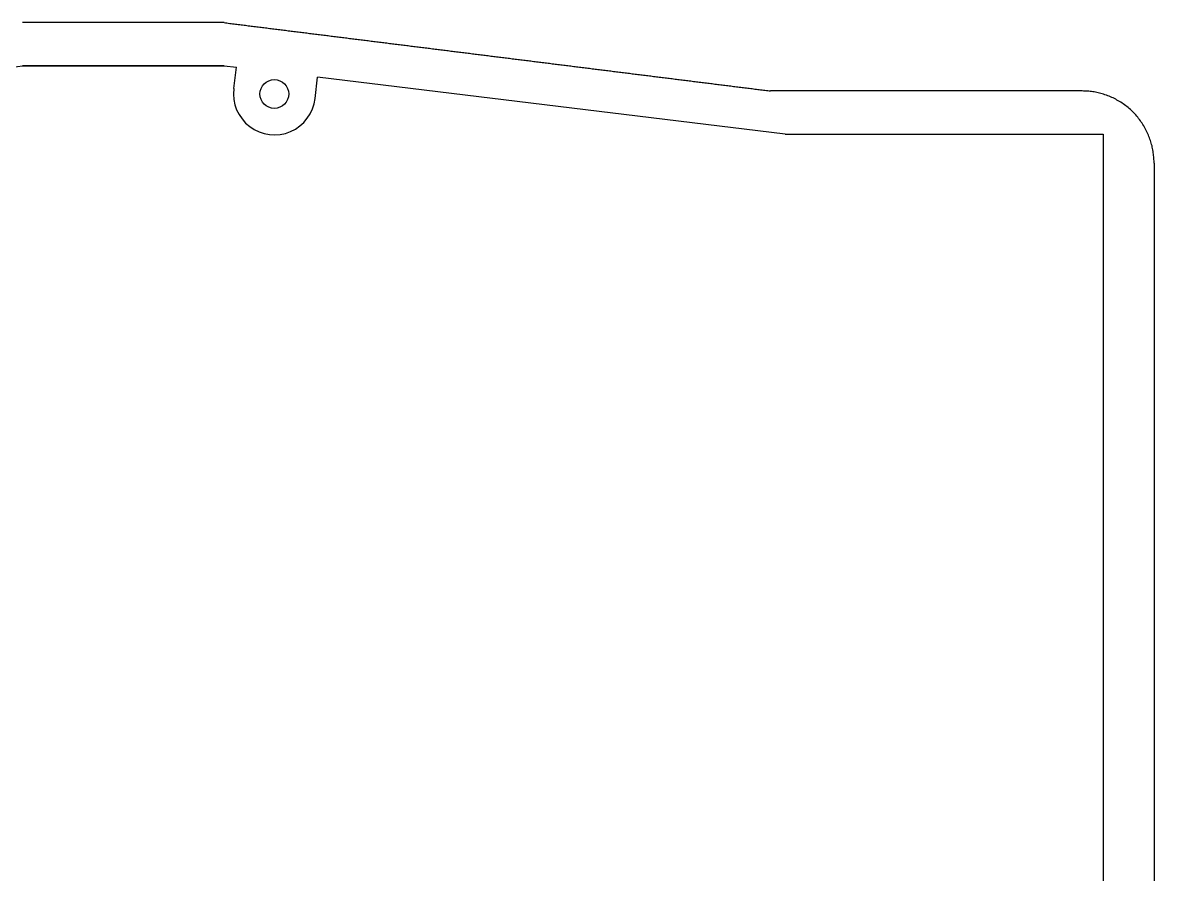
# Model space of a CAD drawing. Extents: x 0 to 145, y 2 to 120.
# Drawn here: x 62 to 140.7, y 61.3 to 120.5 of the extents above; entities that cross this region are included whole.
import ezdxf

# ---------------------------------------------------------------- set-up
doc = ezdxf.new("R2010")
doc.units = 0

# ---------------------------------------------------------------- blocks, each defined once
blk = doc.blocks.new('CIRCLE003')
at = {"layer": 'ScrewHolesMid', "color": 0}
blk.add_circle((79.5, 115.5), 1, dxfattribs=at)
blk = doc.blocks.new('WIRE033')
at = {"layer": 'StraightLineMid', "color": 0}
for p, q in [((115, 112.71), (136.898, 112.696)), ((136.898, 112.696), (137.12, 112.696))]:
    blk.add_line(p, q, dxfattribs=at)
blk = doc.blocks.new('WIRE034')
at = {"layer": 'StraightLineMid', "color": 0}
for p, q in [((137.12, 112.696), (137.12, 112.541)), ((137.12, 112.541), (137.12, 47.853))]:
    blk.add_line(p, q, dxfattribs=at)
blk = doc.blocks.new('WIRE035')
at = {"layer": 'StraightLineMid', "color": 0}
blk.add_line((61.999939, 117.459602), (76.00013, 117.459602), dxfattribs=at)
for points in [[(62.099231, 117.459602), (61.999939, 117.459602)], [(62.198523, 117.459602), (62.099231, 117.459602)], [(62.297815, 117.459602), (62.198523, 117.459602)], [(62.397108, 117.459602), (62.297815, 117.459602)], [(62.4964, 117.459602), (62.397108, 117.459602)], [(62.595692, 117.459602), (62.4964, 117.459602)], [(62.694984, 117.459602), (62.595692, 117.459602)], [(62.794276, 117.459602), (62.694984, 117.459602)], [(62.893568, 117.459602), (62.794276, 117.459602)], [(62.99286, 117.459602), (62.893568, 117.459602)], [(63.092152, 117.459602), (62.99286, 117.459602)], [(63.191445, 117.459602), (63.092152, 117.459602)], [(63.290737, 117.459602), (63.191445, 117.459602)], [(63.390029, 117.459602), (63.290737, 117.459602)], [(63.489321, 117.459602), (63.390029, 117.459602)], [(63.588613, 117.459602), (63.489321, 117.459602)], [(63.687905, 117.459602), (63.588613, 117.459602)], [(63.787197, 117.459602), (63.687905, 117.459602)], [(63.88649, 117.459602), (63.787197, 117.459602)], [(63.985782, 117.459602), (63.88649, 117.459602)], [(64.085074, 117.459602), (63.985782, 117.459602)], [(64.184366, 117.459602), (64.085074, 117.459602)], [(64.283658, 117.459602), (64.184366, 117.459602)], [(64.38295, 117.459602), (64.283658, 117.459602)], [(64.482242, 117.459602), (64.38295, 117.459602)], [(64.581535, 117.459602), (64.482242, 117.459602)], [(64.680827, 117.459602), (64.581535, 117.459602)], [(64.780119, 117.459602), (64.680827, 117.459602)], [(64.879411, 117.459602), (64.780119, 117.459602)], [(64.978703, 117.459602), (64.879411, 117.459602)], [(65.077995, 117.459602), (64.978703, 117.459602)], [(65.177287, 117.459602), (65.077995, 117.459602)], [(65.276579, 117.459602), (65.177287, 117.459602)], [(65.375872, 117.459602), (65.276579, 117.459602)], [(65.475164, 117.459602), (65.375872, 117.459602)], [(65.574456, 117.459602), (65.475164, 117.459602)], [(65.673748, 117.459602), (65.574456, 117.459602)], [(65.77304, 117.459602), (65.673748, 117.459602)], [(65.872332, 117.459602), (65.77304, 117.459602)], [(65.971624, 117.459602), (65.872332, 117.459602)], [(66.070917, 117.459602), (65.971624, 117.459602)], [(66.170209, 117.459602), (66.070917, 117.459602)], [(66.269501, 117.459602), (66.170209, 117.459602)], [(66.368793, 117.459602), (66.269501, 117.459602)], [(66.468085, 117.459602), (66.368793, 117.459602)], [(66.567377, 117.459602), (66.468085, 117.459602)], [(66.666669, 117.459602), (66.567377, 117.459602)], [(66.765961, 117.459602), (66.666669, 117.459602)], [(66.865254, 117.459602), (66.765961, 117.459602)], [(66.964546, 117.459602), (66.865254, 117.459602)], [(67.063838, 117.459602), (66.964546, 117.459602)], [(67.16313, 117.459602), (67.063838, 117.459602)], [(67.262422, 117.459602), (67.16313, 117.459602)], [(67.361714, 117.459602), (67.262422, 117.459602)], [(67.461006, 117.459602), (67.361714, 117.459602)], [(67.560299, 117.459602), (67.461006, 117.459602)], [(67.659591, 117.459602), (67.560299, 117.459602)], [(67.758883, 117.459602), (67.659591, 117.459602)], [(67.858175, 117.459602), (67.758883, 117.459602)], [(67.957467, 117.459602), (67.858175, 117.459602)], [(68.056759, 117.459602), (67.957467, 117.459602)], [(68.156051, 117.459602), (68.056759, 117.459602)], [(68.255343, 117.459602), (68.156051, 117.459602)], [(68.354636, 117.459602), (68.255343, 117.459602)], [(68.453928, 117.459602), (68.354636, 117.459602)], [(68.55322, 117.459602), (68.453928, 117.459602)], [(68.652512, 117.459602), (68.55322, 117.459602)], [(68.751804, 117.459602), (68.652512, 117.459602)], [(68.851096, 117.459602), (68.751804, 117.459602)], [(68.950388, 117.459602), (68.851096, 117.459602)], [(69.049681, 117.459602), (68.950388, 117.459602)], [(69.148973, 117.459602), (69.049681, 117.459602)], [(69.248265, 117.459602), (69.148973, 117.459602)], [(69.347557, 117.459602), (69.248265, 117.459602)], [(69.446849, 117.459602), (69.347557, 117.459602)], [(69.546141, 117.459602), (69.446849, 117.459602)], [(69.645433, 117.459602), (69.546141, 117.459602)], [(69.744726, 117.459602), (69.645433, 117.459602)], [(69.844018, 117.459602), (69.744726, 117.459602)], [(69.94331, 117.459602), (69.844018, 117.459602)], [(70.042602, 117.459602), (69.94331, 117.459602)], [(70.141894, 117.459602), (70.042602, 117.459602)], [(70.241186, 117.459602), (70.141894, 117.459602)], [(70.340478, 117.459602), (70.241186, 117.459602)], [(70.43977, 117.459602), (70.340478, 117.459602)], [(70.539063, 117.459602), (70.43977, 117.459602)], [(70.638355, 117.459602), (70.539063, 117.459602)], [(70.737647, 117.459602), (70.638355, 117.459602)], [(70.836939, 117.459602), (70.737647, 117.459602)], [(70.936231, 117.459602), (70.836939, 117.459602)], [(71.035523, 117.459602), (70.936231, 117.459602)], [(71.134815, 117.459602), (71.035523, 117.459602)], [(71.234108, 117.459602), (71.134815, 117.459602)], [(71.3334, 117.459602), (71.234108, 117.459602)], [(71.432692, 117.459602), (71.3334, 117.459602)], [(71.531984, 117.459602), (71.432692, 117.459602)], [(71.631276, 117.459602), (71.531984, 117.459602)], [(71.730568, 117.459602), (71.631276, 117.459602)], [(71.82986, 117.459602), (71.730568, 117.459602)], [(71.929152, 117.459602), (71.82986, 117.459602)], [(72.028445, 117.459602), (71.929152, 117.459602)], [(72.127737, 117.459602), (72.028445, 117.459602)], [(72.227029, 117.459602), (72.127737, 117.459602)], [(72.326321, 117.459602), (72.227029, 117.459602)], [(72.425613, 117.459602), (72.326321, 117.459602)], [(72.524905, 117.459602), (72.425613, 117.459602)], [(72.624197, 117.459602), (72.524905, 117.459602)], [(72.72349, 117.459602), (72.624197, 117.459602)], [(72.822782, 117.459602), (72.72349, 117.459602)], [(72.922074, 117.459602), (72.822782, 117.459602)], [(73.021366, 117.459602), (72.922074, 117.459602)], [(73.120658, 117.459602), (73.021366, 117.459602)], [(73.21995, 117.459602), (73.120658, 117.459602)], [(73.319242, 117.459602), (73.21995, 117.459602)], [(73.418534, 117.459602), (73.319242, 117.459602)], [(73.517827, 117.459602), (73.418534, 117.459602)], [(73.617119, 117.459602), (73.517827, 117.459602)], [(73.716411, 117.459602), (73.617119, 117.459602)], [(73.815703, 117.459602), (73.716411, 117.459602)], [(73.914995, 117.459602), (73.815703, 117.459602)], [(74.014287, 117.459602), (73.914995, 117.459602)], [(74.113579, 117.459602), (74.014287, 117.459602)], [(74.212872, 117.459602), (74.113579, 117.459602)], [(74.312164, 117.459602), (74.212872, 117.459602)], [(74.411456, 117.459602), (74.312164, 117.459602)], [(74.510748, 117.459602), (74.411456, 117.459602)], [(74.61004, 117.459602), (74.510748, 117.459602)], [(74.709332, 117.459602), (74.61004, 117.459602)], [(74.808624, 117.459602), (74.709332, 117.459602)], [(74.907917, 117.459602), (74.808624, 117.459602)], [(75.007209, 117.459602), (74.907917, 117.459602)], [(75.106501, 117.459602), (75.007209, 117.459602)], [(75.205793, 117.459602), (75.106501, 117.459602)], [(75.305085, 117.459602), (75.205793, 117.459602)], [(75.404377, 117.459602), (75.305085, 117.459602)], [(75.503669, 117.459602), (75.404377, 117.459602)], [(75.602961, 117.459602), (75.503669, 117.459602)], [(75.702254, 117.459602), (75.602961, 117.459602)], [(75.801546, 117.459602), (75.702254, 117.459602)], [(75.900838, 117.459602), (75.801546, 117.459602)], [(76.00013, 117.459602), (75.900838, 117.459602)]]:
    blk.add_lwpolyline(points, dxfattribs=at)
blk = doc.blocks.new('LINE042')
at = {"layer": 'StraightLineMid', "color": 0}
blk.add_line((115, 112.71), (82.505, 116.667), dxfattribs=at)
blk = doc.blocks.new('LINE041')
at = {"layer": 'StraightLineMid', "color": 0}
blk.add_line((76, 117.46), (76.863, 117.355), dxfattribs=at)
blk = doc.blocks.new('LINE038')
at = {"layer": 'StraightLineMid', "color": 0}
blk.add_line((41.635, 114.728), (62, 117.46), dxfattribs=at)
blk = doc.blocks.new('BLOCK_BLOCK_LINE007001')
at = {"layer": 'StraightLineMid', "color": 0}
for points in [[(76.00013, 120.459602), (76.099346, 120.4472)], [(76.099346, 120.4472), (76.198563, 120.434798)], [(76.198563, 120.434798), (76.297779, 120.422396)], [(76.297779, 120.422396), (76.396995, 120.409994)], [(76.396995, 120.409994), (76.496212, 120.397592)], [(76.496212, 120.397592), (76.595428, 120.385189)], [(76.595428, 120.385189), (76.694645, 120.372787)], [(76.694645, 120.372787), (76.793861, 120.360385)], [(76.793861, 120.360385), (76.893077, 120.347983)], [(76.893077, 120.347983), (76.992294, 120.335581)], [(76.992294, 120.335581), (77.09151, 120.323179)], [(77.09151, 120.323179), (77.190726, 120.310777)], [(77.190726, 120.310777), (77.289943, 120.298375)], [(77.289943, 120.298375), (77.389159, 120.285973)], [(77.389159, 120.285973), (77.488376, 120.273571)], [(77.488376, 120.273571), (77.587592, 120.261169)], [(77.587592, 120.261169), (77.686808, 120.248766)], [(77.686808, 120.248766), (77.786025, 120.236364)], [(77.786025, 120.236364), (77.885241, 120.223962)], [(77.885241, 120.223962), (77.984457, 120.21156)], [(77.984457, 120.21156), (78.083674, 120.199158)], [(78.083674, 120.199158), (78.18289, 120.186756)], [(78.18289, 120.186756), (78.282107, 120.174354)], [(78.282107, 120.174354), (78.381323, 120.161952)], [(78.381323, 120.161952), (78.480539, 120.14955)], [(78.480539, 120.14955), (78.579756, 120.137148)], [(78.579756, 120.137148), (78.678972, 120.124746)], [(78.678972, 120.124746), (78.778188, 120.112344)], [(78.778188, 120.112344), (78.877405, 120.099941)], [(78.877405, 120.099941), (78.976621, 120.087539)], [(78.976621, 120.087539), (79.075837, 120.075137)], [(79.075837, 120.075137), (79.175054, 120.062735)], [(79.175054, 120.062735), (79.27427, 120.050333)], [(79.27427, 120.050333), (79.373487, 120.037931)], [(79.373487, 120.037931), (79.472703, 120.025529)], [(79.472703, 120.025529), (79.571919, 120.013127)], [(79.571919, 120.013127), (79.671136, 120.000725)], [(79.671136, 120.000725), (79.770352, 119.988323)], [(79.770352, 119.988323), (79.869568, 119.975921)], [(79.869568, 119.975921), (79.968785, 119.963518)], [(79.968785, 119.963518), (80.068001, 119.951116)], [(80.068001, 119.951116), (80.167218, 119.938714)], [(80.167218, 119.938714), (80.266434, 119.926312)], [(80.266434, 119.926312), (80.36565, 119.91391)], [(80.36565, 119.91391), (80.464867, 119.901508)], [(80.464867, 119.901508), (80.564083, 119.889106)], [(80.564083, 119.889106), (80.663299, 119.876704)], [(80.663299, 119.876704), (80.762516, 119.864302)], [(80.762516, 119.864302), (80.861732, 119.8519)], [(80.861732, 119.8519), (80.960949, 119.839498)], [(80.960949, 119.839498), (81.060165, 119.827095)], [(81.060165, 119.827095), (81.159381, 119.814693)], [(81.159381, 119.814693), (81.258598, 119.802291)], [(81.258598, 119.802291), (81.357814, 119.789889)], [(81.357814, 119.789889), (81.45703, 119.777487)], [(81.45703, 119.777487), (81.556247, 119.765085)], [(81.556247, 119.765085), (81.655463, 119.752683)], [(81.655463, 119.752683), (81.75468, 119.740281)], [(81.75468, 119.740281), (81.853896, 119.727879)], [(81.853896, 119.727879), (81.953112, 119.715477)], [(81.953112, 119.715477), (82.052329, 119.703075)], [(82.052329, 119.703075), (82.151545, 119.690672)], [(82.151545, 119.690672), (82.250761, 119.67827)], [(82.250761, 119.67827), (82.349978, 119.665868)], [(82.349978, 119.665868), (82.449194, 119.653466)], [(82.449194, 119.653466), (82.54841, 119.641064)], [(82.54841, 119.641064), (82.647627, 119.628662)], [(82.647627, 119.628662), (82.746843, 119.61626)], [(82.746843, 119.61626), (82.84606, 119.603858)], [(82.84606, 119.603858), (82.945276, 119.591456)], [(82.945276, 119.591456), (83.044492, 119.579054)], [(83.044492, 119.579054), (83.143709, 119.566652)], [(83.143709, 119.566652), (83.242925, 119.55425)], [(83.242925, 119.55425), (83.342141, 119.541847)], [(83.342141, 119.541847), (83.441358, 119.529445)], [(83.441358, 119.529445), (83.540574, 119.517043)], [(83.540574, 119.517043), (83.639791, 119.504641)], [(83.639791, 119.504641), (83.739007, 119.492239)], [(83.739007, 119.492239), (83.838223, 119.479837)], [(83.838223, 119.479837), (83.93744, 119.467435)], [(83.93744, 119.467435), (84.036656, 119.455033)], [(84.036656, 119.455033), (84.135872, 119.442631)], [(84.135872, 119.442631), (84.235089, 119.430229)], [(84.235089, 119.430229), (84.334305, 119.417827)], [(84.334305, 119.417827), (84.433522, 119.405424)], [(84.433522, 119.405424), (84.532738, 119.393022)], [(84.532738, 119.393022), (84.631954, 119.38062)], [(84.631954, 119.38062), (84.731171, 119.368218)], [(84.731171, 119.368218), (84.830387, 119.355816)], [(84.830387, 119.355816), (84.929603, 119.343414)], [(84.929603, 119.343414), (85.02882, 119.331012)], [(85.02882, 119.331012), (85.128036, 119.31861)], [(85.128036, 119.31861), (85.227252, 119.306208)], [(85.227252, 119.306208), (85.326469, 119.293806)], [(85.326469, 119.293806), (85.425685, 119.281404)], [(85.425685, 119.281404), (85.524902, 119.269001)], [(85.524902, 119.269001), (85.624118, 119.256599)], [(85.624118, 119.256599), (85.723334, 119.244197)], [(85.723334, 119.244197), (85.822551, 119.231795)], [(85.822551, 119.231795), (85.921767, 119.219393)], [(85.921767, 119.219393), (86.020983, 119.206991)], [(86.020983, 119.206991), (86.1202, 119.194589)], [(86.1202, 119.194589), (86.219416, 119.182187)], [(86.219416, 119.182187), (86.318633, 119.169785)], [(86.318633, 119.169785), (86.417849, 119.157383)], [(86.417849, 119.157383), (86.517065, 119.144981)], [(86.517065, 119.144981), (86.616282, 119.132579)], [(86.616282, 119.132579), (86.715498, 119.120176)], [(86.715498, 119.120176), (86.814714, 119.107774)], [(86.814714, 119.107774), (86.913931, 119.095372)], [(86.913931, 119.095372), (87.013147, 119.08297)], [(87.013147, 119.08297), (87.112364, 119.070568)], [(87.112364, 119.070568), (87.21158, 119.058166)], [(87.21158, 119.058166), (87.310796, 119.045764)], [(87.310796, 119.045764), (87.410013, 119.033362)], [(87.410013, 119.033362), (87.509229, 119.02096)], [(87.509229, 119.02096), (87.608445, 119.008558)], [(87.608445, 119.008558), (87.707662, 118.996156)], [(87.707662, 118.996156), (87.806878, 118.983753)], [(87.806878, 118.983753), (87.906094, 118.971351)], [(87.906094, 118.971351), (88.005311, 118.958949)], [(88.005311, 118.958949), (88.104527, 118.946547)], [(88.104527, 118.946547), (88.203744, 118.934145)], [(88.203744, 118.934145), (88.30296, 118.921743)], [(88.30296, 118.921743), (88.402176, 118.909341)], [(88.402176, 118.909341), (88.501393, 118.896939)], [(88.501393, 118.896939), (88.600609, 118.884537)], [(88.600609, 118.884537), (88.699825, 118.872135)], [(88.699825, 118.872135), (88.799042, 118.859733)], [(88.799042, 118.859733), (88.898258, 118.84733)], [(88.898258, 118.84733), (88.997475, 118.834928)], [(88.997475, 118.834928), (89.096691, 118.822526)], [(89.096691, 118.822526), (89.195907, 118.810124)], [(89.195907, 118.810124), (89.295124, 118.797722)], [(89.295124, 118.797722), (89.39434, 118.78532)], [(89.39434, 118.78532), (89.493556, 118.772918)], [(89.493556, 118.772918), (89.592773, 118.760516)], [(89.592773, 118.760516), (89.691989, 118.748114)], [(89.691989, 118.748114), (89.791206, 118.735712)], [(89.791206, 118.735712), (89.890422, 118.72331)], [(89.890422, 118.72331), (89.989638, 118.710907)], [(89.989638, 118.710907), (90.088855, 118.698505)], [(90.088855, 118.698505), (90.188071, 118.686103)], [(90.188071, 118.686103), (90.287287, 118.673701)], [(90.287287, 118.673701), (90.386504, 118.661299)], [(90.386504, 118.661299), (90.48572, 118.648897)], [(90.48572, 118.648897), (90.584937, 118.636495)], [(90.584937, 118.636495), (90.684153, 118.624093)], [(90.684153, 118.624093), (90.783369, 118.611691)], [(90.783369, 118.611691), (90.882586, 118.599289)], [(90.882586, 118.599289), (90.981802, 118.586887)], [(90.981802, 118.586887), (91.081018, 118.574485)], [(91.081018, 118.574485), (91.180235, 118.562082)], [(91.180235, 118.562082), (91.279451, 118.54968)], [(91.279451, 118.54968), (91.378667, 118.537278)], [(91.378667, 118.537278), (91.477884, 118.524876)], [(91.477884, 118.524876), (91.5771, 118.512474)], [(91.5771, 118.512474), (91.676317, 118.500072)], [(91.676317, 118.500072), (91.775533, 118.48767)], [(91.775533, 118.48767), (91.874749, 118.475268)], [(91.874749, 118.475268), (91.973966, 118.462866)], [(91.973966, 118.462866), (92.073182, 118.450464)], [(92.073182, 118.450464), (92.172398, 118.438062)], [(92.172398, 118.438062), (92.271615, 118.425659)], [(92.271615, 118.425659), (92.370831, 118.413257)], [(92.370831, 118.413257), (92.470048, 118.400855)], [(92.470048, 118.400855), (92.569264, 118.388453)], [(92.569264, 118.388453), (92.66848, 118.376051)], [(92.66848, 118.376051), (92.767697, 118.363649)], [(92.767697, 118.363649), (92.866913, 118.351247)], [(92.866913, 118.351247), (92.966129, 118.338845)], [(92.966129, 118.338845), (93.065346, 118.326443)], [(93.065346, 118.326443), (93.164562, 118.314041)], [(93.164562, 118.314041), (93.263779, 118.301639)], [(93.263779, 118.301639), (93.362995, 118.289236)], [(93.362995, 118.289236), (93.462211, 118.276834)], [(93.462211, 118.276834), (93.561428, 118.264432)], [(93.561428, 118.264432), (93.660644, 118.25203)], [(93.660644, 118.25203), (93.75986, 118.239628)], [(93.75986, 118.239628), (93.859077, 118.227226)], [(93.859077, 118.227226), (93.958293, 118.214824)], [(93.958293, 118.214824), (94.057509, 118.202422)], [(94.057509, 118.202422), (94.156726, 118.19002)], [(94.156726, 118.19002), (94.255942, 118.177618)], [(94.255942, 118.177618), (94.355159, 118.165216)], [(94.355159, 118.165216), (94.454375, 118.152813)], [(94.454375, 118.152813), (94.553591, 118.140411)], [(94.553591, 118.140411), (94.652808, 118.128009)], [(94.652808, 118.128009), (94.752024, 118.115607)], [(94.752024, 118.115607), (94.85124, 118.103205)], [(94.85124, 118.103205), (94.950457, 118.090803)], [(94.950457, 118.090803), (95.049673, 118.078401)], [(95.049673, 118.078401), (95.14889, 118.065999)], [(95.14889, 118.065999), (95.248106, 118.053597)], [(95.248106, 118.053597), (95.347322, 118.041195)], [(95.347322, 118.041195), (95.446539, 118.028793)], [(95.446539, 118.028793), (95.545755, 118.016391)], [(95.545755, 118.016391), (95.644971, 118.003988)], [(95.644971, 118.003988), (95.744188, 117.991586)], [(95.744188, 117.991586), (95.843404, 117.979184)], [(95.843404, 117.979184), (95.942621, 117.966782)], [(95.942621, 117.966782), (96.041837, 117.95438)], [(96.041837, 117.95438), (96.141053, 117.941978)], [(96.141053, 117.941978), (96.24027, 117.929576)], [(96.24027, 117.929576), (96.339486, 117.917174)], [(96.339486, 117.917174), (96.438702, 117.904772)], [(96.438702, 117.904772), (96.537919, 117.89237)], [(96.537919, 117.89237), (96.637135, 117.879968)], [(96.637135, 117.879968), (96.736351, 117.867565)], [(96.736351, 117.867565), (96.835568, 117.855163)], [(96.835568, 117.855163), (96.934784, 117.842761)], [(96.934784, 117.842761), (97.034001, 117.830359)], [(97.034001, 117.830359), (97.133217, 117.817957)], [(97.133217, 117.817957), (97.232433, 117.805555)], [(97.232433, 117.805555), (97.33165, 117.793153)], [(97.33165, 117.793153), (97.430866, 117.780751)], [(97.430866, 117.780751), (97.530082, 117.768349)], [(97.530082, 117.768349), (97.629299, 117.755947)], [(97.629299, 117.755947), (97.728515, 117.743545)], [(97.728515, 117.743545), (97.827732, 117.731142)], [(97.827732, 117.731142), (97.926948, 117.71874)], [(97.926948, 117.71874), (98.026164, 117.706338)], [(98.026164, 117.706338), (98.125381, 117.693936)], [(98.125381, 117.693936), (98.224597, 117.681534)], [(98.224597, 117.681534), (98.323813, 117.669132)], [(98.323813, 117.669132), (98.42303, 117.65673)], [(98.42303, 117.65673), (98.522246, 117.644328)], [(98.522246, 117.644328), (98.621463, 117.631926)], [(98.621463, 117.631926), (98.720679, 117.619524)], [(98.720679, 117.619524), (98.819895, 117.607122)], [(98.819895, 117.607122), (98.919112, 117.594719)], [(98.919112, 117.594719), (99.018328, 117.582317)], [(99.018328, 117.582317), (99.117544, 117.569915)], [(99.117544, 117.569915), (99.216761, 117.557513)], [(99.216761, 117.557513), (99.315977, 117.545111)], [(99.315977, 117.545111), (99.415193, 117.532709)], [(99.415193, 117.532709), (99.51441, 117.520307)], [(99.51441, 117.520307), (99.613626, 117.507905)], [(99.613626, 117.507905), (99.712843, 117.495503)], [(99.712843, 117.495503), (99.812059, 117.483101)], [(99.812059, 117.483101), (99.911275, 117.470699)], [(99.911275, 117.470699), (100.010492, 117.458297)], [(100.010492, 117.458297), (100.109708, 117.445894)], [(100.109708, 117.445894), (100.208924, 117.433492)], [(100.208924, 117.433492), (100.308141, 117.42109)], [(100.308141, 117.42109), (100.407357, 117.408688)], [(100.407357, 117.408688), (100.506574, 117.396286)], [(100.506574, 117.396286), (100.60579, 117.383884)], [(100.60579, 117.383884), (100.705006, 117.371482)], [(100.705006, 117.371482), (100.804223, 117.35908)], [(100.804223, 117.35908), (100.903439, 117.346678)], [(100.903439, 117.346678), (101.002655, 117.334276)], [(101.002655, 117.334276), (101.101872, 117.321874)], [(101.101872, 117.321874), (101.201088, 117.309471)], [(101.201088, 117.309471), (101.300305, 117.297069)], [(101.300305, 117.297069), (101.399521, 117.284667)], [(101.399521, 117.284667), (101.498737, 117.272265)], [(101.498737, 117.272265), (101.597954, 117.259863)], [(101.597954, 117.259863), (101.69717, 117.247461)], [(101.69717, 117.247461), (101.796386, 117.235059)], [(101.796386, 117.235059), (101.895603, 117.222657)], [(101.895603, 117.222657), (101.994819, 117.210255)], [(101.994819, 117.210255), (102.094036, 117.197853)], [(102.094036, 117.197853), (102.193252, 117.185451)], [(102.193252, 117.185451), (102.292468, 117.173048)], [(102.292468, 117.173048), (102.391685, 117.160646)], [(102.391685, 117.160646), (102.490901, 117.148244)], [(102.490901, 117.148244), (102.590117, 117.135842)], [(102.590117, 117.135842), (102.689334, 117.12344)], [(102.689334, 117.12344), (102.78855, 117.111038)], [(102.78855, 117.111038), (102.887766, 117.098636)], [(102.887766, 117.098636), (102.986983, 117.086234)], [(102.986983, 117.086234), (103.086199, 117.073832)], [(103.086199, 117.073832), (103.185416, 117.06143)], [(103.185416, 117.06143), (103.284632, 117.049028)], [(103.284632, 117.049028), (103.383848, 117.036625)], [(103.383848, 117.036625), (103.483065, 117.024223)], [(103.483065, 117.024223), (103.582281, 117.011821)], [(103.582281, 117.011821), (103.681497, 116.999419)], [(103.681497, 116.999419), (103.780714, 116.987017)], [(103.780714, 116.987017), (103.87993, 116.974615)], [(103.87993, 116.974615), (103.979147, 116.962213)], [(103.979147, 116.962213), (104.078363, 116.949811)], [(104.078363, 116.949811), (104.177579, 116.937409)], [(104.177579, 116.937409), (104.276796, 116.925007)], [(104.276796, 116.925007), (104.376012, 116.912605)], [(104.376012, 116.912605), (104.475228, 116.900203)], [(104.475228, 116.900203), (104.574445, 116.8878)], [(104.574445, 116.8878), (104.673661, 116.875398)], [(104.673661, 116.875398), (104.772878, 116.862996)], [(104.772878, 116.862996), (104.872094, 116.850594)], [(104.872094, 116.850594), (104.97131, 116.838192)], [(104.97131, 116.838192), (105.070527, 116.82579)], [(105.070527, 116.82579), (105.169743, 116.813388)], [(105.169743, 116.813388), (105.268959, 116.800986)], [(105.268959, 116.800986), (105.368176, 116.788584)], [(105.368176, 116.788584), (105.467392, 116.776182)], [(105.467392, 116.776182), (105.566608, 116.76378)], [(105.566608, 116.76378), (105.665825, 116.751377)], [(105.665825, 116.751377), (105.765041, 116.738975)], [(105.765041, 116.738975), (105.864258, 116.726573)], [(105.864258, 116.726573), (105.963474, 116.714171)], [(105.963474, 116.714171), (106.06269, 116.701769)], [(106.06269, 116.701769), (106.161907, 116.689367)], [(106.161907, 116.689367), (106.261123, 116.676965)], [(106.261123, 116.676965), (106.360339, 116.664563)], [(106.360339, 116.664563), (106.459556, 116.652161)], [(106.459556, 116.652161), (106.558772, 116.639759)], [(106.558772, 116.639759), (106.657989, 116.627357)], [(106.657989, 116.627357), (106.757205, 116.614954)], [(106.757205, 116.614954), (106.856421, 116.602552)], [(106.856421, 116.602552), (106.955638, 116.59015)], [(106.955638, 116.59015), (107.054854, 116.577748)], [(107.054854, 116.577748), (107.15407, 116.565346)], [(107.15407, 116.565346), (107.253287, 116.552944)], [(107.253287, 116.552944), (107.352503, 116.540542)], [(107.352503, 116.540542), (107.45172, 116.52814)], [(107.45172, 116.52814), (107.550936, 116.515738)], [(107.550936, 116.515738), (107.650152, 116.503336)], [(107.650152, 116.503336), (107.749369, 116.490934)], [(107.749369, 116.490934), (107.848585, 116.478532)], [(107.848585, 116.478532), (107.947801, 116.466129)], [(107.947801, 116.466129), (108.047018, 116.453727)], [(108.047018, 116.453727), (108.146234, 116.441325)], [(108.146234, 116.441325), (108.24545, 116.428923)], [(108.24545, 116.428923), (108.344667, 116.416521)], [(108.344667, 116.416521), (108.443883, 116.404119)], [(108.443883, 116.404119), (108.5431, 116.391717)], [(108.5431, 116.391717), (108.642316, 116.379315)], [(108.642316, 116.379315), (108.741532, 116.366913)], [(108.741532, 116.366913), (108.840749, 116.354511)], [(108.840749, 116.354511), (108.939965, 116.342109)], [(108.939965, 116.342109), (109.039181, 116.329706)], [(109.039181, 116.329706), (109.138398, 116.317304)], [(109.138398, 116.317304), (109.237614, 116.304902)], [(109.237614, 116.304902), (109.336831, 116.2925)], [(109.336831, 116.2925), (109.436047, 116.280098)], [(109.436047, 116.280098), (109.535263, 116.267696)], [(109.535263, 116.267696), (109.63448, 116.255294)], [(109.63448, 116.255294), (109.733696, 116.242892)], [(109.733696, 116.242892), (109.832912, 116.23049)], [(109.832912, 116.23049), (109.932129, 116.218088)], [(109.932129, 116.218088), (110.031345, 116.205686)], [(110.031345, 116.205686), (110.130562, 116.193283)], [(110.130562, 116.193283), (110.229778, 116.180881)], [(110.229778, 116.180881), (110.328994, 116.168479)], [(110.328994, 116.168479), (110.428211, 116.156077)], [(110.428211, 116.156077), (110.527427, 116.143675)], [(110.527427, 116.143675), (110.626643, 116.131273)], [(110.626643, 116.131273), (110.72586, 116.118871)], [(110.72586, 116.118871), (110.825076, 116.106469)], [(110.825076, 116.106469), (110.924293, 116.094067)], [(110.924293, 116.094067), (111.023509, 116.081665)], [(111.023509, 116.081665), (111.122725, 116.069263)], [(111.122725, 116.069263), (111.221942, 116.05686)], [(111.221942, 116.05686), (111.321158, 116.044458)], [(111.321158, 116.044458), (111.420374, 116.032056)], [(111.420374, 116.032056), (111.519591, 116.019654)], [(111.519591, 116.019654), (111.618807, 116.007252)], [(111.618807, 116.007252), (111.718023, 115.99485)], [(111.718023, 115.99485), (111.81724, 115.982448)], [(111.81724, 115.982448), (111.916456, 115.970046)], [(111.916456, 115.970046), (112.015673, 115.957644)], [(112.015673, 115.957644), (112.114889, 115.945242)], [(112.114889, 115.945242), (112.214105, 115.93284)], [(112.214105, 115.93284), (112.313322, 115.920438)], [(112.313322, 115.920438), (112.412538, 115.908035)], [(112.412538, 115.908035), (112.511754, 115.895633)], [(112.511754, 115.895633), (112.610971, 115.883231)], [(112.610971, 115.883231), (112.710187, 115.870829)], [(112.710187, 115.870829), (112.809404, 115.858427)], [(112.809404, 115.858427), (112.90862, 115.846025)], [(112.90862, 115.846025), (113.007836, 115.833623)], [(113.007836, 115.833623), (113.107053, 115.821221)], [(113.107053, 115.821221), (113.206269, 115.808819)], [(113.206269, 115.808819), (113.305485, 115.796417)], [(113.305485, 115.796417), (113.404702, 115.784015)], [(113.404702, 115.784015), (113.503918, 115.771612)], [(113.503918, 115.771612), (113.603135, 115.75921)], [(113.603135, 115.75921), (113.702351, 115.746808)], [(113.702351, 115.746808), (113.801567, 115.734406)], [(113.801567, 115.734406), (113.900784, 115.722004)], [(113.900784, 115.722004), (114, 115.709602)]]:
    blk.add_lwpolyline(points, dxfattribs=at)
blk = doc.blocks.new('BLOCK_BLOCK_LINE031001')
at = {"layer": 'StraightLineMid', "color": 0}
for points in [[(62.099231, 120.459602), (61.999939, 120.459602)], [(62.198523, 120.459602), (62.099231, 120.459602)], [(62.297815, 120.459602), (62.198523, 120.459602)], [(62.397108, 120.459602), (62.297815, 120.459602)], [(62.4964, 120.459602), (62.397108, 120.459602)], [(62.595692, 120.459602), (62.4964, 120.459602)], [(62.694984, 120.459602), (62.595692, 120.459602)], [(62.794276, 120.459602), (62.694984, 120.459602)], [(62.893568, 120.459602), (62.794276, 120.459602)], [(62.99286, 120.459602), (62.893568, 120.459602)], [(63.092152, 120.459602), (62.99286, 120.459602)], [(63.191445, 120.459602), (63.092152, 120.459602)], [(63.290737, 120.459602), (63.191445, 120.459602)], [(63.390029, 120.459602), (63.290737, 120.459602)], [(63.489321, 120.459602), (63.390029, 120.459602)], [(63.588613, 120.459602), (63.489321, 120.459602)], [(63.687905, 120.459602), (63.588613, 120.459602)], [(63.787197, 120.459602), (63.687905, 120.459602)], [(63.88649, 120.459602), (63.787197, 120.459602)], [(63.985782, 120.459602), (63.88649, 120.459602)], [(64.085074, 120.459602), (63.985782, 120.459602)], [(64.184366, 120.459602), (64.085074, 120.459602)], [(64.283658, 120.459602), (64.184366, 120.459602)], [(64.38295, 120.459602), (64.283658, 120.459602)], [(64.482242, 120.459602), (64.38295, 120.459602)], [(64.581535, 120.459602), (64.482242, 120.459602)], [(64.680827, 120.459602), (64.581535, 120.459602)], [(64.780119, 120.459602), (64.680827, 120.459602)], [(64.879411, 120.459602), (64.780119, 120.459602)], [(64.978703, 120.459602), (64.879411, 120.459602)], [(65.077995, 120.459602), (64.978703, 120.459602)], [(65.177287, 120.459602), (65.077995, 120.459602)], [(65.276579, 120.459602), (65.177287, 120.459602)], [(65.375872, 120.459602), (65.276579, 120.459602)], [(65.475164, 120.459602), (65.375872, 120.459602)], [(65.574456, 120.459602), (65.475164, 120.459602)], [(65.673748, 120.459602), (65.574456, 120.459602)], [(65.77304, 120.459602), (65.673748, 120.459602)], [(65.872332, 120.459602), (65.77304, 120.459602)], [(65.971624, 120.459602), (65.872332, 120.459602)], [(66.070917, 120.459602), (65.971624, 120.459602)], [(66.170209, 120.459602), (66.070917, 120.459602)], [(66.269501, 120.459602), (66.170209, 120.459602)], [(66.368793, 120.459602), (66.269501, 120.459602)], [(66.468085, 120.459602), (66.368793, 120.459602)], [(66.567377, 120.459602), (66.468085, 120.459602)], [(66.666669, 120.459602), (66.567377, 120.459602)], [(66.765961, 120.459602), (66.666669, 120.459602)], [(66.865254, 120.459602), (66.765961, 120.459602)], [(66.964546, 120.459602), (66.865254, 120.459602)], [(67.063838, 120.459602), (66.964546, 120.459602)], [(67.16313, 120.459602), (67.063838, 120.459602)], [(67.262422, 120.459602), (67.16313, 120.459602)], [(67.361714, 120.459602), (67.262422, 120.459602)], [(67.461006, 120.459602), (67.361714, 120.459602)], [(67.560299, 120.459602), (67.461006, 120.459602)], [(67.659591, 120.459602), (67.560299, 120.459602)], [(67.758883, 120.459602), (67.659591, 120.459602)], [(67.858175, 120.459602), (67.758883, 120.459602)], [(67.957467, 120.459602), (67.858175, 120.459602)], [(68.056759, 120.459602), (67.957467, 120.459602)], [(68.156051, 120.459602), (68.056759, 120.459602)], [(68.255343, 120.459602), (68.156051, 120.459602)], [(68.354636, 120.459602), (68.255343, 120.459602)], [(68.453928, 120.459602), (68.354636, 120.459602)], [(68.55322, 120.459602), (68.453928, 120.459602)], [(68.652512, 120.459602), (68.55322, 120.459602)], [(68.751804, 120.459602), (68.652512, 120.459602)], [(68.851096, 120.459602), (68.751804, 120.459602)], [(68.950388, 120.459602), (68.851096, 120.459602)], [(69.049681, 120.459602), (68.950388, 120.459602)], [(69.148973, 120.459602), (69.049681, 120.459602)], [(69.248265, 120.459602), (69.148973, 120.459602)], [(69.347557, 120.459602), (69.248265, 120.459602)], [(69.446849, 120.459602), (69.347557, 120.459602)], [(69.546141, 120.459602), (69.446849, 120.459602)], [(69.645433, 120.459602), (69.546141, 120.459602)], [(69.744726, 120.459602), (69.645433, 120.459602)], [(69.844018, 120.459602), (69.744726, 120.459602)], [(69.94331, 120.459602), (69.844018, 120.459602)], [(70.042602, 120.459602), (69.94331, 120.459602)], [(70.141894, 120.459602), (70.042602, 120.459602)], [(70.241186, 120.459602), (70.141894, 120.459602)], [(70.340478, 120.459602), (70.241186, 120.459602)], [(70.43977, 120.459602), (70.340478, 120.459602)], [(70.539063, 120.459602), (70.43977, 120.459602)], [(70.638355, 120.459602), (70.539063, 120.459602)], [(70.737647, 120.459602), (70.638355, 120.459602)], [(70.836939, 120.459602), (70.737647, 120.459602)], [(70.936231, 120.459602), (70.836939, 120.459602)], [(71.035523, 120.459602), (70.936231, 120.459602)], [(71.134815, 120.459602), (71.035523, 120.459602)], [(71.234108, 120.459602), (71.134815, 120.459602)], [(71.3334, 120.459602), (71.234108, 120.459602)], [(71.432692, 120.459602), (71.3334, 120.459602)], [(71.531984, 120.459602), (71.432692, 120.459602)], [(71.631276, 120.459602), (71.531984, 120.459602)], [(71.730568, 120.459602), (71.631276, 120.459602)], [(71.82986, 120.459602), (71.730568, 120.459602)], [(71.929152, 120.459602), (71.82986, 120.459602)], [(72.028445, 120.459602), (71.929152, 120.459602)], [(72.127737, 120.459602), (72.028445, 120.459602)], [(72.227029, 120.459602), (72.127737, 120.459602)], [(72.326321, 120.459602), (72.227029, 120.459602)], [(72.425613, 120.459602), (72.326321, 120.459602)], [(72.524905, 120.459602), (72.425613, 120.459602)], [(72.624197, 120.459602), (72.524905, 120.459602)], [(72.72349, 120.459602), (72.624197, 120.459602)], [(72.822782, 120.459602), (72.72349, 120.459602)], [(72.922074, 120.459602), (72.822782, 120.459602)], [(73.021366, 120.459602), (72.922074, 120.459602)], [(73.120658, 120.459602), (73.021366, 120.459602)], [(73.21995, 120.459602), (73.120658, 120.459602)], [(73.319242, 120.459602), (73.21995, 120.459602)], [(73.418534, 120.459602), (73.319242, 120.459602)], [(73.517827, 120.459602), (73.418534, 120.459602)], [(73.617119, 120.459602), (73.517827, 120.459602)], [(73.716411, 120.459602), (73.617119, 120.459602)], [(73.815703, 120.459602), (73.716411, 120.459602)], [(73.914995, 120.459602), (73.815703, 120.459602)], [(74.014287, 120.459602), (73.914995, 120.459602)], [(74.113579, 120.459602), (74.014287, 120.459602)], [(74.212872, 120.459602), (74.113579, 120.459602)], [(74.312164, 120.459602), (74.212872, 120.459602)], [(74.411456, 120.459602), (74.312164, 120.459602)], [(74.510748, 120.459602), (74.411456, 120.459602)], [(74.61004, 120.459602), (74.510748, 120.459602)], [(74.709332, 120.459602), (74.61004, 120.459602)], [(74.808624, 120.459602), (74.709332, 120.459602)], [(74.907917, 120.459602), (74.808624, 120.459602)], [(75.007209, 120.459602), (74.907917, 120.459602)], [(75.106501, 120.459602), (75.007209, 120.459602)], [(75.205793, 120.459602), (75.106501, 120.459602)], [(75.305085, 120.459602), (75.205793, 120.459602)], [(75.404377, 120.459602), (75.305085, 120.459602)], [(75.503669, 120.459602), (75.404377, 120.459602)], [(75.602961, 120.459602), (75.503669, 120.459602)], [(75.702254, 120.459602), (75.602961, 120.459602)], [(75.801546, 120.459602), (75.702254, 120.459602)], [(75.900838, 120.459602), (75.801546, 120.459602)], [(76.00013, 120.459602), (75.900838, 120.459602)]]:
    blk.add_lwpolyline(points, dxfattribs=at)
blk = doc.blocks.new('BLOCK_LINE')
at = {"layer": 'StraightLineMid', "color": 0}
blk.add_lwpolyline([(135.658, 115.708), (135.558, 115.708), (135.459, 115.708), (135.359, 115.708), (135.259, 115.708), (135.159, 115.708), (135.059, 115.708), (134.96, 115.708), (134.86, 115.708), (134.76, 115.708), (134.66, 115.708), (134.56, 115.708), (134.46, 115.708), (134.361, 115.708), (134.261, 115.708), (134.161, 115.708), (134.061, 115.708), (133.961, 115.708), (133.862, 115.708), (133.762, 115.708), (133.662, 115.708), (133.562, 115.708), (133.462, 115.708), (133.363, 115.708), (133.263, 115.708), (133.163, 115.708), (133.063, 115.708), (132.963, 115.708), (132.864, 115.708), (132.764, 115.708), (132.664, 115.708), (132.564, 115.708), (132.464, 115.708), (132.365, 115.708), (132.265, 115.708), (132.165, 115.708), (132.065, 115.708), (131.965, 115.708), (131.865, 115.708), (131.766, 115.708), (131.666, 115.708), (131.566, 115.708), (131.466, 115.708), (131.366, 115.708), (131.267, 115.708), (131.167, 115.708), (131.067, 115.708), (130.967, 115.708), (130.867, 115.708), (130.768, 115.708), (130.668, 115.708), (130.568, 115.708), (130.468, 115.708), (130.368, 115.708), (130.269, 115.708), (130.169, 115.708), (130.069, 115.709), (129.969, 115.709), (129.869, 115.709), (129.77, 115.709), (129.67, 115.709), (129.57, 115.709), (129.47, 115.709), (129.37, 115.709), (129.27, 115.709), (129.171, 115.709), (129.071, 115.709), (128.971, 115.709), (128.871, 115.709), (128.771, 115.709), (128.672, 115.709), (128.572, 115.709), (128.472, 115.709), (128.372, 115.709), (128.272, 115.709), (128.173, 115.709), (128.073, 115.709), (127.973, 115.709), (127.873, 115.709), (127.773, 115.709), (127.674, 115.709), (127.574, 115.709), (127.474, 115.709), (127.374, 115.709), (127.274, 115.709), (127.175, 115.709), (127.075, 115.709), (126.975, 115.709), (126.875, 115.709), (126.775, 115.709), (126.676, 115.709), (126.576, 115.709), (126.476, 115.709), (126.376, 115.709), (126.276, 115.709), (126.176, 115.709), (126.077, 115.709), (125.977, 115.709), (125.877, 115.709), (125.777, 115.709), (125.677, 115.709), (125.578, 115.709), (125.478, 115.709), (125.378, 115.709), (125.278, 115.709), (125.178, 115.709), (125.079, 115.709), (124.979, 115.709), (124.879, 115.709), (124.779, 115.709), (124.679, 115.709), (124.58, 115.709), (124.48, 115.709), (124.38, 115.709), (124.28, 115.709), (124.18, 115.709), (124.081, 115.709), (123.981, 115.709), (123.881, 115.709), (123.781, 115.709), (123.681, 115.709), (123.581, 115.709), (123.482, 115.709), (123.382, 115.709), (123.282, 115.709), (123.182, 115.709), (123.082, 115.709), (122.983, 115.709), (122.883, 115.709), (122.783, 115.709), (122.683, 115.709), (122.583, 115.709), (122.484, 115.709), (122.384, 115.709), (122.284, 115.709), (122.184, 115.709), (122.084, 115.709), (121.985, 115.709), (121.885, 115.709), (121.785, 115.709), (121.685, 115.709), (121.585, 115.709), (121.486, 115.709), (121.386, 115.709), (121.286, 115.709), (121.186, 115.709), (121.086, 115.709), (120.987, 115.709), (120.887, 115.709), (120.787, 115.709), (120.687, 115.709), (120.587, 115.709), (120.487, 115.709), (120.388, 115.709), (120.288, 115.709), (120.188, 115.709), (120.088, 115.709), (119.988, 115.709), (119.889, 115.709), (119.789, 115.709), (119.689, 115.709), (119.589, 115.709), (119.489, 115.709), (119.39, 115.709), (119.29, 115.709), (119.19, 115.709), (119.09, 115.709), (118.99, 115.709), (118.891, 115.709), (118.791, 115.709), (118.691, 115.709), (118.591, 115.709), (118.491, 115.709), (118.392, 115.709), (118.292, 115.709), (118.192, 115.709), (118.092, 115.709), (117.992, 115.709), (117.892, 115.709), (117.793, 115.709), (117.693, 115.709), (117.593, 115.709), (117.493, 115.709), (117.393, 115.709), (117.294, 115.709), (117.194, 115.709), (117.094, 115.709), (116.994, 115.709), (116.894, 115.709), (116.795, 115.709), (116.695, 115.709), (116.595, 115.709), (116.495, 115.709), (116.395, 115.709), (116.296, 115.709), (116.196, 115.709), (116.096, 115.709), (115.996, 115.709), (115.896, 115.709), (115.797, 115.709), (115.697, 115.709), (115.597, 115.709), (115.497, 115.709), (115.397, 115.709), (115.297, 115.709), (115.198, 115.709), (115.098, 115.709), (114.998, 115.709), (114.898, 115.71), (114.798, 115.71), (114.699, 115.71), (114.599, 115.71), (114.499, 115.71), (114.399, 115.71), (114.299, 115.71), (114.2, 115.71), (114.1, 115.71), (114, 115.71)], dxfattribs=at)
blk = doc.blocks.new('LINE048')
at = {"layer": 'StraightLineMid', "color": 0}
blk.add_line((140.652, 110.683), (140.675, 40.852), dxfattribs=at)
blk = doc.blocks.new('BLOCK_ARC001')
at = {"layer": 'CurvedLineMid', "color": 0}
blk.add_lwpolyline([(140.652, 110.683), (140.652, 110.773), (140.65, 110.864), (140.646, 110.955), (140.641, 111.047), (140.634, 111.139), (140.625, 111.232), (140.615, 111.325), (140.602, 111.419), (140.588, 111.513), (140.571, 111.607), (140.553, 111.702), (140.533, 111.796), (140.511, 111.891), (140.487, 111.986), (140.461, 112.081), (140.433, 112.176), (140.403, 112.271), (140.371, 112.365), (140.337, 112.459), (140.3, 112.553), (140.262, 112.647), (140.222, 112.74), (140.18, 112.833), (140.135, 112.925), (140.089, 113.017), (140.04, 113.108), (139.99, 113.198), (139.937, 113.287), (139.883, 113.375), (139.826, 113.463), (139.768, 113.549), (139.708, 113.635), (139.646, 113.719), (139.582, 113.802), (139.516, 113.884), (139.449, 113.964), (139.379, 114.043), (139.308, 114.121), (139.236, 114.197), (139.162, 114.272), (139.086, 114.345), (139.009, 114.416), (138.93, 114.486), (138.85, 114.554), (138.768, 114.62), (138.686, 114.684), (138.602, 114.747), (138.517, 114.808), (138.431, 114.867), (138.344, 114.923), (138.256, 114.978), (138.167, 115.031), (138.077, 115.082), (137.986, 115.131), (137.895, 115.178), (137.803, 115.223), (137.71, 115.266), (137.617, 115.307), (137.524, 115.346), (137.43, 115.382), (137.336, 115.417), (137.242, 115.45), (137.147, 115.48), (137.052, 115.509), (136.958, 115.535), (136.863, 115.56), (136.768, 115.583), (136.674, 115.603), (136.579, 115.622), (136.485, 115.639), (136.391, 115.654), (136.298, 115.667), (136.204, 115.678), (136.112, 115.687), (136.019, 115.695), (135.927, 115.701), (135.836, 115.705), (135.746, 115.707), (135.655, 115.708)], dxfattribs=at)
blk = doc.blocks.new('LINE039')
at = {"layer": 'ScrewTab', "color": 0}
blk.add_line((76.682, 115.872), (76.863, 117.355), dxfattribs=at)
blk = doc.blocks.new('LINE040')
at = {"layer": 'ScrewTab', "color": 0}
blk.add_line((82.325, 115.19), (82.505, 116.667), dxfattribs=at)
blk = doc.blocks.new('ARC006')
at = {"layer": 'ScrewTab', "color": 0}
blk.add_arc((79.5, 115.5), 2.842, 172.48916, -6.27018, dxfattribs=at)

msp = doc.modelspace()

# ---------------------------------------------------------------- block references
at = {"layer": 'CurvedLineMid', "color": 0}
msp.add_blockref('BLOCK_ARC001', (0, 0), dxfattribs=at)
at = {"layer": 'ScrewHolesMid', "color": 0}
msp.add_blockref('CIRCLE003', (0, 0), dxfattribs=at)
at = {"layer": 'ScrewTab', "color": 0}
for name in ['LINE039', 'LINE040', 'ARC006']:
    msp.add_blockref(name, (0, 0), dxfattribs=at)
at = {"layer": 'StraightLineMid', "color": 0}
for name in ['BLOCK_BLOCK_LINE031001', 'BLOCK_BLOCK_LINE007001', 'LINE038', 'WIRE035', 'LINE041', 'LINE042', 'BLOCK_LINE', 'WIRE033', 'WIRE034', 'LINE048']:
    msp.add_blockref(name, (0, 0), dxfattribs=at)

doc.saveas('drawing.dxf')
